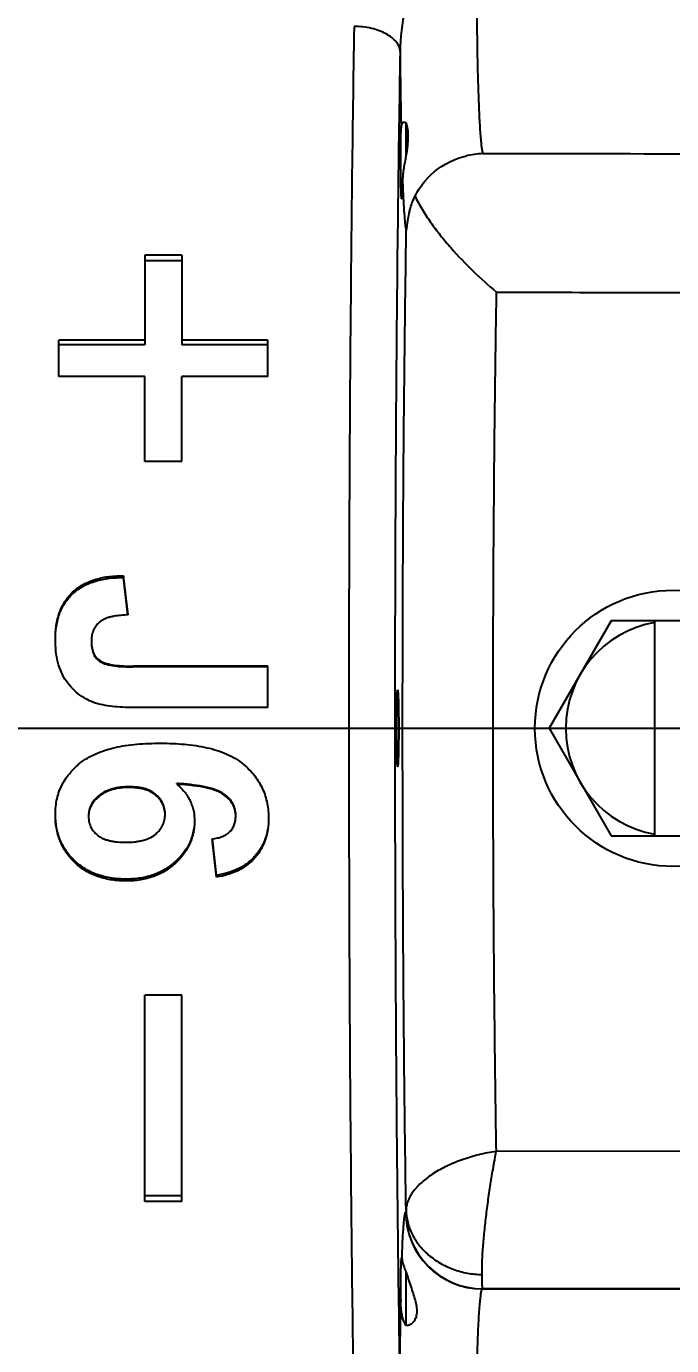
# Model space of a CAD drawing. Header units: millimetres. Extents: x 5828 to 6704, y 123 to 421.
# Drawn here: x 6584.778 to 6586.178, y 233.025 to 235.89 of the extents above; entities that cross this region are included whole.
import ezdxf

# ---------------------------------------------------------------- set-up
doc = ezdxf.new("R2010")
doc.units = ezdxf.units.MM
doc.linetypes.add('CENTER', pattern=[0.6, 0.375, -0.075, 0.075, -0.075])
for name, color, linetype in [('中心线', 7, 'Continuous'), ('外形图', 7, 'Continuous'), ('尺寸标注', 7, 'Continuous'), ('运动范围', 7, 'Continuous')]:
    doc.layers.add(name, color=color, linetype=linetype)
doc.styles.add('微软雅黑', font='msyh.ttc', dxfattribs={"height": 1.5})
doc.dimstyles.new('尺寸标注_1_15比例', dxfattribs={"dimtxt": 1.5, "dimasz": 1.25, "dimexe": 0.5, "dimexo": 0.4, "dimgap": 0.5, "dimtad": 1, "dimdec": 1, "dimlfac": 15, "dimdsep": 46, "dimtxsty": '微软雅黑', "dimcen": 0.09, "dimadec": 0, "dimazin": 0, "dimtp": 0.01, "dimtm": 0.01, "dimtfac": 1, "dimtdec": 1, "dimtofl": 0, "dimtmove": 0, "dimatfit": 3, "dimfxl": 1, "dimtolj": 1, "dimarcsym": 0})

# ---------------------------------------------------------------- blocks, each defined once
blk = doc.blocks.new('*D964')
at = {"layer": 'Defpoints', "color": 0}
for p in [(6599.8696, 245.0776), (6642.7754, 240.6831), (6560.7519, 234.3658), (6606.9481, 234.3718), (6651.9644, 234.3658)]:
    blk.add_point(p, dxfattribs=at)
at = {"layer": '尺寸标注', "color": 0, "lineweight": -2}
blk.add_arc((6606.914, 234.3658), 12.8206, 15.57922, 174.41148, dxfattribs=at)
at = {"layer": '尺寸标注', "color": 0}
for points in [[(6619.0604, 237.7629), (6619.4668, 237.8551), (6619.5402, 236.59)], [(6593.9463, 235.6245), (6594.3625, 235.6042), (6594.0935, 234.3658)]]:
    blk.add_solid(points, dxfattribs=at)
at = {"layer": '尺寸标注', "color": 0, "insert": (6607.3758, 248.4579), "char_height": 1.5, "attachment_point": 5, "rotation": 358.1233, "style": '微软雅黑'}
blk.add_mtext('\\A1;-\\A1;170%%d', dxfattribs=at)
blk = doc.blocks.new('*D965')
at = {"layer": 'Defpoints', "color": 0}
for p in [(6560.7519, 234.3658), (6606.9481, 234.3718), (6651.9644, 234.3658), (6642.7754, 228.0485), (6600.0932, 223.893)]:
    blk.add_point(p, dxfattribs=at)
at = {"layer": '尺寸标注', "color": 0, "lineweight": -2}
blk.add_arc((6606.9821, 234.3658), 12.5355, 185.71574, 344.27495, dxfattribs=at)
at = {"layer": '尺寸标注', "color": 0}
for points in [[(6594.717, 233.1277), (6594.3009, 233.107), (6594.4466, 234.3658)], [(6619.2515, 230.922), (6618.8453, 231.0148), (6619.3268, 232.187)]]:
    blk.add_solid(points, dxfattribs=at)
at = {"layer": '尺寸标注', "color": 0, "insert": (6606.0001, 223.1523), "char_height": 1.5, "attachment_point": 5, "rotation": 354.9953, "style": '微软雅黑'}
blk.add_mtext('\\A1;+\\A1;170%%d', dxfattribs=at)

msp = doc.modelspace()

# ---------------------------------------------------------------- linework, layer by layer
at = {"layer": '中心线', "linetype": 'CENTER', "ltscale": 5}
msp.add_line((6560.7519, 234.3658), (6651.9644, 234.3658), dxfattribs=at)
at = {"layer": '外形图'}
for p, q in [((6585.6014, 235.6809), (6585.6014, 235.6085)), ((6585.0348, 235.3934), (6585.0348, 235.1989)), ((6585.1148, 235.3934), (6585.0348, 235.3934)), ((6585.1148, 235.3812), (6585.0348, 235.3812)), ((6585.1148, 235.3934), (6585.1148, 235.1989)), ((6584.8481, 235.1299), (6584.8481, 235.209)), ((6585.0348, 235.209), (6584.8481, 235.209)), ((6585.3014, 235.209), (6585.1148, 235.209)), ((6585.3014, 235.1299), (6585.3014, 235.209)), ((6585.0348, 235.1989), (6584.8481, 235.1989)), ((6585.3014, 235.1989), (6585.1148, 235.1989)), ((6585.0348, 235.1299), (6584.8481, 235.1299)), ((6585.0348, 234.9455), (6585.0348, 235.1299)), ((6585.1148, 234.9455), (6585.1148, 235.1299)), ((6585.3014, 235.1299), (6585.1148, 235.1299)), ((6585.1148, 234.9455), (6585.0348, 234.9455)), ((6584.9882, 234.6973), (6584.9882, 234.6934)), ((6584.9981, 234.6121), (6584.9882, 234.6973)), ((6584.9977, 234.612), (6584.9882, 234.6934)), ((6584.8778, 234.6613), (6584.8778, 234.6578)), ((6586.0467, 234.5991), (6585.912, 234.3658)), ((6586.3162, 234.5991), (6586.0467, 234.5991)), ((6586.1414, 234.1325), (6586.1414, 234.5991)), ((6584.936, 234.5135), (6584.936, 234.5117)), ((6585.0086, 234.5009), (6585.0086, 234.4992)), ((6585.3014, 234.5009), (6585.0086, 234.5009)), ((6585.3014, 234.4992), (6585.0086, 234.4992)), ((6585.3014, 234.4107), (6585.3014, 234.5009)), ((6585.3014, 234.4107), (6585.0145, 234.4107)), ((6585.912, 234.3658), (6586.0467, 234.1325)), ((6585.0009, 234.2372), (6585.0009, 234.2387)), ((6585.1041, 234.2445), (6585.1041, 234.2459)), ((6584.9353, 234.2179), (6584.9353, 234.2197)), ((6585.0588, 234.2201), (6585.0588, 234.2219)), ((6585.2071, 234.2209), (6585.2071, 234.2226)), ((6585.1904, 234.0425), (6585.1811, 234.1256)), ((6585.1904, 234.0464), (6585.1815, 234.1257)), ((6586.0467, 234.1325), (6586.3162, 234.1325)), ((6585.2742, 234.0853), (6585.2742, 234.0886)), ((6584.8824, 234.0745), (6584.8824, 234.078)), ((6585.101, 234.0729), (6585.101, 234.0763)), ((6584.9941, 234.0343), (6584.9941, 234.0382)), ((6585.1904, 234.0425), (6585.1904, 234.0464)), ((6585.0348, 233.3382), (6585.0348, 233.7861)), ((6585.1148, 233.7861), (6585.0348, 233.7861)), ((6585.1148, 233.3382), (6585.1148, 233.7861)), ((6586.3791, 233.4475), (6585.7977, 233.4468)), ((6585.1148, 233.3504), (6585.0348, 233.3504)), ((6585.1148, 233.3382), (6585.0348, 233.3382)), ((6585.6009, 233.3147), (6585.6012, 233.3149)), ((6585.6014, 233.1853), (6585.6014, 233.0688)), ((6585.7675, 233.1481), (6585.7678, 233.1483)), ((6585.7675, 233.1481), (6586.3258, 233.1481)), ((6586.3011, 233.1484), (6585.7678, 233.1483))]:
    msp.add_line(p, q, dxfattribs=at)
msp.add_lwpolyline([(6585.6093, 235.4901), (6585.6096, 235.4911), (6585.6103, 235.4936), (6585.6111, 235.4964), (6585.612, 235.4995), (6585.6131, 235.5029), (6585.6145, 235.5067), (6585.6162, 235.5109), (6585.6182, 235.5156), (6585.6206, 235.5207), (6585.6233, 235.5261), (6585.6265, 235.5317), (6585.6302, 235.5376), (6585.6342, 235.5436), (6585.6388, 235.5497), (6585.6439, 235.5559), (6585.6495, 235.562), (6585.6556, 235.5681), (6585.6624, 235.5742), (6585.67, 235.5801), (6585.6782, 235.5859), (6585.687, 235.5913), (6585.6964, 235.5963), (6585.7063, 235.6007), (6585.7166, 235.6046), (6585.7272, 235.6077), (6585.7314, 235.6088)], dxfattribs=at)
msp.add_circle((6586.1814, 234.3658), 0.3, dxfattribs=at)
for centre, radius, start, end in [((6601.1069, 235.9668), 15.5188, 180.48269, 181.09547), ((6585.784, 235.3843), 0.2305, 93.8893, 103.1841), ((6586.1814, 234.3658), 0.2333, 99.8709, 260.1291), ((6585.7676, 233.3148), 0.1667, 180.017, 269.9672), ((6585.7679, 233.315), 0.1667, 180.0169, 269.9672), ((6598.4614, 232.834), 12.8746, 178.70664, 179.38091)]:
    msp.add_arc(centre, radius, start, end, dxfattribs=at)
msp.add_ellipse((6585.5835, 234.3658), major_axis=(0, 0.0833), ratio=0.026186, dxfattribs=at)
for points, knots in [([(6585.6216, 236.0132), (6585.6171, 235.9989), (6585.6086, 235.9701), (6585.5947, 235.9115), (6585.589, 235.8662), (6585.5887, 235.836)], [0, 0, 0, 0, 0.248736, 0.498679, 1, 1, 1, 1]), ([(6585.7546, 236.0132), (6585.7546, 235.9884), (6585.7548, 235.9397), (6585.7555, 235.8687), (6585.7565, 235.8123), (6585.7576, 235.7703), (6585.7585, 235.7419), (6585.7595, 235.7158), (6585.7605, 235.6922), (6585.7617, 235.6715), (6585.7629, 235.6538), (6585.764, 235.641), (6585.7649, 235.6323), (6585.7655, 235.6271), (6585.7662, 235.6227), (6585.7669, 235.6191), (6585.7675, 235.6164), (6585.768, 235.6149), (6585.7683, 235.6143)], [0, 0, 0, 0, 0.1862, 0.365905, 0.532851, 0.609701, 0.68123, 0.746816, 0.805891, 0.857945, 0.902532, 0.939274, 0.954607, 0.967873, 0.97905, 0.988125, 0.995097, 1, 1, 1, 1]), ([(6585.4888, 235.8905), (6585.4869, 235.7765), (6585.4836, 235.5409), (6585.4802, 235.1783), (6585.478, 234.7998), (6585.4772, 234.4129), (6585.4777, 234.0251), (6585.4795, 233.6439), (6585.4827, 233.2768), (6585.4857, 233.0376), (6585.4875, 232.9215)], [0, 0, 0, 0, 0.11517, 0.238102, 0.366402, 0.49757, 0.629049, 0.758277, 0.882736, 1, 1, 1, 1]), ([(6585.5887, 235.836), (6585.5887, 235.8378), (6585.5882, 235.8414), (6585.586, 235.8485), (6585.5806, 235.8573), (6585.571, 235.8666), (6585.5584, 235.8747), (6585.5433, 235.8814), (6585.5263, 235.8864), (6585.5079, 235.8896), (6585.4952, 235.8904), (6585.4888, 235.8905)], [0, 0, 0, 0, 0.043146, 0.087503, 0.182647, 0.290043, 0.411189, 0.545409, 0.690513, 0.843311, 1, 1, 1, 1]), ([(6585.5887, 235.836), (6585.5869, 235.7261), (6585.5836, 235.4989), (6585.5801, 235.1493), (6585.578, 234.7843), (6585.5771, 234.4112), (6585.5776, 234.0373), (6585.5795, 233.6697), (6585.5827, 233.3157), (6585.5857, 233.085), (6585.5875, 232.9731)], [0, 0, 0, 0, 0.115173, 0.238103, 0.366403, 0.497571, 0.62905, 0.758277, 0.882735, 1, 1, 1, 1]), ([(6585.5903, 235.6408), (6585.5904, 235.6463), (6585.5905, 235.656), (6585.5908, 235.6658), (6585.591, 235.6701)], [0, 0, 0, 0, 0.560295, 1, 1, 1, 1]), ([(6585.591, 235.67), (6585.5911, 235.6719), (6585.5914, 235.675), (6585.5926, 235.6787), (6585.594, 235.6807), (6585.5951, 235.6817), (6585.5963, 235.6823), (6585.5972, 235.6825), (6585.5976, 235.6825)], [0, 0, 0, 0, 0.355185, 0.625748, 0.734278, 0.829285, 0.915832, 1, 1, 1, 1]), ([(6585.5976, 235.6825), (6585.5982, 235.6825), (6585.5997, 235.6821), (6585.6009, 235.6814), (6585.6014, 235.6809)], [0, 0, 0, 0, 0.462434, 1, 1, 1, 1]), ([(6585.6014, 235.6809), (6585.6022, 235.6789), (6585.6034, 235.6746), (6585.6053, 235.6645), (6585.6061, 235.6498), (6585.6047, 235.63), (6585.6026, 235.6159), (6585.6014, 235.6085)], [0, 0, 0, 0, 0.087009, 0.186147, 0.417852, 0.690929, 1, 1, 1, 1]), ([(6585.5922, 235.5158), (6585.5921, 235.5158), (6585.5921, 235.5159), (6585.592, 235.5161), (6585.5918, 235.5166), (6585.5917, 235.5175), (6585.5916, 235.5188), (6585.5915, 235.5203), (6585.5913, 235.5223), (6585.5912, 235.5245), (6585.591, 235.5281), (6585.5908, 235.5334), (6585.5906, 235.5405), (6585.5904, 235.5487), (6585.5903, 235.5577), (6585.5901, 235.5674), (6585.5901, 235.5777), (6585.59, 235.5883), (6585.59, 235.6027), (6585.59, 235.6202), (6585.5902, 235.6341), (6585.5903, 235.6408)], [0, 0, 0, 0, 0.000673, 0.001884, 0.006302, 0.013488, 0.023442, 0.036136, 0.051519, 0.06953, 0.090092, 0.138516, 0.195971, 0.261478, 0.333921, 0.41206, 0.494562, 0.580015, 0.666956, 0.839351, 1, 1, 1, 1]), ([(6585.6014, 235.6085), (6585.6005, 235.6041), (6585.5987, 235.5954), (6585.5964, 235.5825), (6585.595, 235.5718), (6585.5943, 235.5635), (6585.5941, 235.5594), (6585.5941, 235.5575)], [0, 0, 0, 0, 0.259184, 0.516558, 0.765674, 0.885088, 1, 1, 1, 1]), ([(6585.594, 235.5566), (6585.594, 235.5536), (6585.5939, 235.548), (6585.5937, 235.54), (6585.5935, 235.533), (6585.5933, 235.5278), (6585.5931, 235.5243), (6585.593, 235.5221), (6585.5929, 235.5202), (6585.5927, 235.5187), (6585.5926, 235.5175), (6585.5925, 235.5166), (6585.5924, 235.5161), (6585.5923, 235.5159), (6585.5922, 235.5158), (6585.5922, 235.5158)], [0, 0, 0, 0, 0.217303, 0.413649, 0.585696, 0.730596, 0.7921, 0.845957, 0.89195, 0.929896, 0.959652, 0.98113, 0.994344, 0.997973, 1, 1, 1, 1]), ([(6585.594, 235.5566), (6585.5943, 235.5487), (6585.5949, 235.5339), (6585.5958, 235.513), (6585.5968, 235.4949), (6585.5978, 235.4795), (6585.5987, 235.4686), (6585.5994, 235.4613), (6585.6, 235.457), (6585.6005, 235.4534), (6585.601, 235.4506), (6585.6016, 235.4485), (6585.602, 235.4474), (6585.6022, 235.447)], [0, 0, 0, 0, 0.214188, 0.404556, 0.570043, 0.70982, 0.823107, 0.869597, 0.909255, 0.942089, 0.968113, 0.987364, 1, 1, 1, 1]), ([(6585.6211, 235.5218), (6585.6257, 235.5122), (6585.6363, 235.4928), (6585.6548, 235.4646), (6585.6757, 235.4368), (6585.7059, 235.4007), (6585.7461, 235.3587), (6585.7806, 235.3278), (6585.7981, 235.3132)], [0, 0, 0, 0, 0.116438, 0.239886, 0.367064, 0.495726, 0.751773, 1, 1, 1, 1]), ([(6585.6093, 235.4901), (6585.6075, 235.4828), (6585.6044, 235.4685), (6585.6026, 235.454), (6585.6022, 235.447)], [0, 0, 0, 0, 0.517228, 1, 1, 1, 1]), ([(6585.6016, 233.3201), (6585.6004, 233.4033), (6585.5981, 233.5745), (6585.595, 233.93), (6585.5936, 234.386), (6585.5952, 234.8414), (6585.5986, 235.1949), (6585.6009, 235.3647), (6585.6022, 235.447)], [0, 0, 0, 0, 0.117359, 0.241576, 0.501385, 0.760485, 0.883827, 1, 1, 1, 1]), ([(6585.7977, 233.4468), (6585.7965, 233.5201), (6585.7944, 233.6707), (6585.7914, 233.9825), (6585.79, 234.3818), (6585.7916, 234.7808), (6585.7947, 235.0911), (6585.7969, 235.2405), (6585.7981, 235.3132)], [0, 0, 0, 0, 0.117799, 0.24203, 0.501182, 0.759733, 0.883222, 1, 1, 1, 1]), ([(6584.8778, 234.6613), (6584.8848, 234.668), (6584.8969, 234.6766), (6584.9146, 234.685), (6584.9285, 234.6898), (6584.943, 234.6934), (6584.9629, 234.6965), (6584.9781, 234.6973), (6584.9882, 234.6973)], [0, 0, 0, 0, 0.245661, 0.368809, 0.492728, 0.617971, 0.744309, 1, 1, 1, 1]), ([(6584.8778, 234.6578), (6584.8849, 234.6644), (6584.8969, 234.6729), (6584.9146, 234.6812), (6584.9285, 234.686), (6584.943, 234.6895), (6584.9629, 234.6926), (6584.9781, 234.6934), (6584.9882, 234.6934)], [0, 0, 0, 0, 0.245039, 0.36811, 0.492064, 0.617419, 0.743918, 1, 1, 1, 1]), ([(6584.8404, 234.5592), (6584.8404, 234.5693), (6584.8413, 234.5843), (6584.8451, 234.6036), (6584.8491, 234.6171), (6584.8544, 234.6298), (6584.8631, 234.6451), (6584.8716, 234.6553), (6584.8778, 234.6613)], [0, 0, 0, 0, 0.270957, 0.400546, 0.526783, 0.649486, 0.768917, 1, 1, 1, 1]), ([(6584.8404, 234.5592), (6584.8405, 234.569), (6584.8415, 234.5834), (6584.8454, 234.602), (6584.8495, 234.6151), (6584.8548, 234.6273), (6584.8634, 234.6422), (6584.8717, 234.652), (6584.8778, 234.6578)], [0, 0, 0, 0, 0.269763, 0.399138, 0.525272, 0.648038, 0.767736, 1, 1, 1, 1]), ([(6584.9981, 234.6121), (6584.993, 234.6119), (6584.983, 234.6113), (6584.9707, 234.6098), (6584.9614, 234.608), (6584.9528, 234.6057), (6584.9466, 234.6032), (6584.9429, 234.601)], [0, 0, 0, 0, 0.271059, 0.528778, 0.652467, 0.77219, 1, 1, 1, 1]), ([(6584.9429, 234.601), (6584.9389, 234.5985), (6584.9334, 234.5942), (6584.9275, 234.5872), (6584.9241, 234.5815), (6584.9215, 234.5755), (6584.9192, 234.5671), (6584.9186, 234.5605), (6584.9186, 234.5562)], [0, 0, 0, 0, 0.262899, 0.388758, 0.511905, 0.633412, 0.754446, 1, 1, 1, 1]), ([(6584.8643, 234.4682), (6584.86, 234.4743), (6584.8527, 234.4875), (6584.8453, 234.5095), (6584.8411, 234.5337), (6584.8404, 234.5505), (6584.8404, 234.5592)], [0, 0, 0, 0, 0.23156, 0.471797, 0.726442, 1, 1, 1, 1]), ([(6584.9186, 234.5562), (6584.9186, 234.5518), (6584.919, 234.5454), (6584.9206, 234.5372), (6584.9224, 234.5314), (6584.9248, 234.526), (6584.9289, 234.5196), (6584.933, 234.5156), (6584.936, 234.5135)], [0, 0, 0, 0, 0.270552, 0.400157, 0.526728, 0.649476, 0.768736, 1, 1, 1, 1]), ([(6584.9186, 234.5539), (6584.9186, 234.5496), (6584.919, 234.5433), (6584.9206, 234.5351), (6584.9224, 234.5294), (6584.9248, 234.5241), (6584.9289, 234.5178), (6584.933, 234.5138), (6584.936, 234.5117)], [0, 0, 0, 0, 0.269938, 0.399302, 0.525713, 0.648433, 0.767842, 1, 1, 1, 1]), ([(6584.936, 234.5135), (6584.9406, 234.5102), (6584.9517, 234.506), (6584.9694, 234.5027), (6584.9886, 234.5011), (6585.0018, 234.5009), (6585.0086, 234.5009)], [0, 0, 0, 0, 0.225973, 0.468274, 0.727149, 1, 1, 1, 1]), ([(6584.936, 234.5117), (6584.9406, 234.5085), (6584.9517, 234.5043), (6584.9694, 234.5011), (6584.9886, 234.4995), (6585.0018, 234.4992), (6585.0086, 234.4992)], [0, 0, 0, 0, 0.225661, 0.467992, 0.726993, 1, 1, 1, 1]), ([(6584.9279, 234.4206), (6584.922, 234.4226), (6584.9101, 234.4274), (6584.8932, 234.4376), (6584.8774, 234.4512), (6584.8684, 234.4623), (6584.8643, 234.4682)], [0, 0, 0, 0, 0.23077, 0.47455, 0.730713, 1, 1, 1, 1]), ([(6585.0145, 234.4107), (6585.0069, 234.4107), (6584.992, 234.411), (6584.97, 234.4124), (6584.9486, 234.4152), (6584.9346, 234.4184), (6584.9279, 234.4206)], [0, 0, 0, 0, 0.258744, 0.511153, 0.758098, 1, 1, 1, 1]), ([(6584.8935, 234.2898), (6584.8987, 234.2941), (6584.9099, 234.3018), (6584.9284, 234.3111), (6584.9486, 234.3186), (6584.9702, 234.3244), (6584.9933, 234.3286), (6585.0262, 234.3325), (6585.0517, 234.3334), (6585.0689, 234.3334)], [0, 0, 0, 0, 0.108999, 0.221022, 0.337465, 0.459129, 0.586384, 0.719026, 1, 1, 1, 1]), ([(6585.0689, 234.3334), (6585.0777, 234.3334), (6585.0949, 234.3331), (6585.1204, 234.3314), (6585.1451, 234.3285), (6585.1689, 234.3241), (6585.1914, 234.318), (6585.2123, 234.3102), (6585.2314, 234.3004), (6585.243, 234.2923), (6585.2483, 234.2879)], [0, 0, 0, 0, 0.139729, 0.274861, 0.406569, 0.534915, 0.658631, 0.777143, 0.890317, 1, 1, 1, 1]), ([(6584.8404, 234.1782), (6584.8404, 234.1898), (6584.8421, 234.2072), (6584.8486, 234.2291), (6584.8553, 234.2442), (6584.8636, 234.2579), (6584.8728, 234.27), (6584.8828, 234.2806), (6584.8899, 234.2869), (6584.8935, 234.2898)], [0, 0, 0, 0, 0.273051, 0.404649, 0.534239, 0.659789, 0.778678, 0.891031, 1, 1, 1, 1]), ([(6585.2483, 234.2879), (6585.2574, 234.2804), (6585.2737, 234.2639), (6585.2913, 234.2346), (6585.3014, 234.2028), (6585.3033, 234.1807), (6585.3033, 234.1696)], [0, 0, 0, 0, 0.263062, 0.510789, 0.753321, 1, 1, 1, 1]), ([(6585.0009, 234.2387), (6584.9945, 234.2387), (6584.9822, 234.2381), (6584.9646, 234.2348), (6584.9487, 234.2289), (6584.9394, 234.2231), (6584.9353, 234.2197)], [0, 0, 0, 0, 0.274657, 0.530041, 0.770357, 1, 1, 1, 1]), ([(6585.0009, 234.2372), (6584.9945, 234.2372), (6584.9822, 234.2366), (6584.9646, 234.2333), (6584.9487, 234.2273), (6584.9394, 234.2213), (6584.9353, 234.2179)], [0, 0, 0, 0, 0.27431, 0.529472, 0.769844, 1, 1, 1, 1]), ([(6585.0588, 234.2219), (6585.0551, 234.2251), (6585.0487, 234.2291), (6585.0396, 234.233), (6585.0323, 234.2353), (6585.0248, 234.2369), (6585.0143, 234.2383), (6585.0063, 234.2387), (6585.0009, 234.2387)], [0, 0, 0, 0, 0.239217, 0.360742, 0.483833, 0.609268, 0.736754, 1, 1, 1, 1]), ([(6585.0588, 234.2201), (6585.0551, 234.2234), (6585.0488, 234.2275), (6585.0396, 234.2314), (6585.0323, 234.2337), (6585.0248, 234.2353), (6585.0143, 234.2368), (6585.0063, 234.2372), (6585.0009, 234.2372)], [0, 0, 0, 0, 0.23977, 0.361358, 0.484416, 0.60975, 0.737097, 1, 1, 1, 1]), ([(6585.2071, 234.2226), (6585.2008, 234.2273), (6585.1856, 234.2339), (6585.1608, 234.2399), (6585.1333, 234.2438), (6585.1141, 234.2454), (6585.1041, 234.2459)], [0, 0, 0, 0, 0.219855, 0.458516, 0.718484, 1, 1, 1, 1]), ([(6585.1041, 234.2445), (6585.1107, 234.239), (6585.1196, 234.23), (6585.1289, 234.2164), (6585.1342, 234.206), (6585.1382, 234.1955), (6585.1416, 234.1819), (6585.1425, 234.1715), (6585.1425, 234.1647)], [0, 0, 0, 0, 0.279895, 0.41164, 0.538786, 0.661252, 0.778549, 1, 1, 1, 1]), ([(6585.2071, 234.2209), (6585.2008, 234.2256), (6585.1856, 234.2323), (6585.1608, 234.2384), (6585.1333, 234.2424), (6585.1141, 234.2439), (6585.1041, 234.2445)], [0, 0, 0, 0, 0.220203, 0.458855, 0.718685, 1, 1, 1, 1]), ([(6584.9353, 234.2197), (6584.9318, 234.2168), (6584.9253, 234.2107), (6584.9189, 234.2015), (6584.9154, 234.1937), (6584.9131, 234.186), (6584.9124, 234.1801), (6584.9124, 234.1762)], [0, 0, 0, 0, 0.267162, 0.525469, 0.650804, 0.771066, 1, 1, 1, 1]), ([(6584.9353, 234.2179), (6584.9318, 234.215), (6584.9253, 234.2088), (6584.9189, 234.1995), (6584.9154, 234.1917), (6584.9131, 234.1839), (6584.9124, 234.1778), (6584.9124, 234.1739)], [0, 0, 0, 0, 0.266329, 0.524437, 0.649901, 0.770407, 1, 1, 1, 1]), ([(6585.0785, 234.1804), (6585.0785, 234.1848), (6585.0775, 234.1934), (6585.073, 234.205), (6585.0665, 234.2144), (6585.0614, 234.2196), (6585.0588, 234.2219)], [0, 0, 0, 0, 0.278604, 0.540673, 0.780693, 1, 1, 1, 1]), ([(6585.0785, 234.1782), (6585.0785, 234.1826), (6585.0775, 234.1913), (6585.073, 234.203), (6585.0665, 234.2126), (6585.0614, 234.2178), (6585.0588, 234.2201)], [0, 0, 0, 0, 0.279292, 0.541647, 0.7814, 1, 1, 1, 1]), ([(6585.2319, 234.1771), (6585.2319, 234.1814), (6585.2311, 234.188), (6585.2285, 234.1964), (6585.2246, 234.2045), (6585.2177, 234.2138), (6585.2108, 234.2199), (6585.2071, 234.2226)], [0, 0, 0, 0, 0.240841, 0.363413, 0.488677, 0.742209, 1, 1, 1, 1]), ([(6585.2319, 234.1748), (6585.2319, 234.1792), (6585.2311, 234.1858), (6585.2285, 234.1943), (6585.2246, 234.2026), (6585.2177, 234.2119), (6585.2108, 234.2181), (6585.2071, 234.2209)], [0, 0, 0, 0, 0.241572, 0.364403, 0.489794, 0.743092, 1, 1, 1, 1]), ([(6584.8824, 234.0745), (6584.8756, 234.0811), (6584.8663, 234.0919), (6584.8564, 234.1082), (6584.8503, 234.1213), (6584.8457, 234.1351), (6584.8415, 234.154), (6584.8404, 234.1685), (6584.8404, 234.1782)], [0, 0, 0, 0, 0.245635, 0.369687, 0.495429, 0.621821, 0.747634, 1, 1, 1, 1]), ([(6584.8824, 234.078), (6584.8757, 234.0843), (6584.8666, 234.0948), (6584.8568, 234.1105), (6584.8507, 234.1232), (6584.8461, 234.1365), (6584.8417, 234.1548), (6584.8405, 234.1688), (6584.8404, 234.1782)], [0, 0, 0, 0, 0.246492, 0.370664, 0.496395, 0.622742, 0.748519, 1, 1, 1, 1]), ([(6584.9124, 234.1739), (6584.9124, 234.1696), (6584.9133, 234.1612), (6584.9177, 234.1499), (6584.9239, 234.141), (6584.9288, 234.1363), (6584.9313, 234.1342)], [0, 0, 0, 0, 0.287989, 0.551278, 0.786153, 1, 1, 1, 1]), ([(6585.0577, 234.1355), (6585.0612, 234.1384), (6585.0659, 234.1432), (6585.071, 234.1504), (6585.0739, 234.156), (6585.0761, 234.1616), (6585.078, 234.1689), (6585.0785, 234.1745), (6585.0785, 234.1782)], [0, 0, 0, 0, 0.277919, 0.409315, 0.536576, 0.659384, 0.777129, 1, 1, 1, 1]), ([(6585.2194, 234.1416), (6585.2217, 234.144), (6585.2256, 234.1492), (6585.2295, 234.1578), (6585.2315, 234.1664), (6585.2319, 234.1721), (6585.2319, 234.1748)], [0, 0, 0, 0, 0.274246, 0.5314, 0.773392, 1, 1, 1, 1]), ([(6585.1425, 234.1647), (6585.1425, 234.1554), (6585.141, 234.1414), (6585.1359, 234.1237), (6585.129, 234.1075), (6585.1178, 234.09), (6585.1066, 234.0781), (6585.101, 234.0729)], [0, 0, 0, 0, 0.271327, 0.402501, 0.531841, 0.776674, 1, 1, 1, 1]), ([(6585.1425, 234.1647), (6585.1423, 234.1557), (6585.1407, 234.1422), (6585.1354, 234.1252), (6585.1285, 234.1097), (6585.1174, 234.0929), (6585.1065, 234.0814), (6585.101, 234.0763)], [0, 0, 0, 0, 0.269982, 0.401142, 0.530513, 0.77556, 1, 1, 1, 1]), ([(6585.3033, 234.1696), (6585.3033, 234.1619), (6585.3023, 234.1466), (6585.2979, 234.1278), (6585.2924, 234.1137), (6585.2856, 234.1002), (6585.2791, 234.091), (6585.2742, 234.0853)], [0, 0, 0, 0, 0.254034, 0.505178, 0.629982, 0.753774, 1, 1, 1, 1]), ([(6585.3033, 234.1696), (6585.3032, 234.1622), (6585.302, 234.1475), (6585.2975, 234.1295), (6585.2921, 234.1159), (6585.2854, 234.103), (6585.279, 234.0941), (6585.2742, 234.0886)], [0, 0, 0, 0, 0.253188, 0.504221, 0.629042, 0.752978, 1, 1, 1, 1]), ([(6584.9313, 234.1342), (6584.9331, 234.1327), (6584.9372, 234.1298), (6584.9438, 234.1264), (6584.9511, 234.1237), (6584.9589, 234.1215), (6584.967, 234.12), (6584.9786, 234.1186), (6584.9874, 234.1183), (6584.9934, 234.1183)], [0, 0, 0, 0, 0.110915, 0.224878, 0.343524, 0.466665, 0.594225, 0.725456, 1, 1, 1, 1]), ([(6584.9934, 234.1183), (6584.9996, 234.1183), (6585.0086, 234.1187), (6585.0204, 234.1202), (6585.0364, 234.1233), (6585.0495, 234.1286), (6585.0577, 234.1355)], [0, 0, 0, 0, 0.273769, 0.401891, 0.524902, 1, 1, 1, 1]), ([(6585.1811, 234.1256), (6585.1849, 234.1261), (6585.1922, 234.1273), (6585.2026, 234.1304), (6585.2119, 234.135), (6585.2171, 234.1392), (6585.2194, 234.1416)], [0, 0, 0, 0, 0.270504, 0.524973, 0.767018, 1, 1, 1, 1]), ([(6585.2742, 234.0886), (6585.269, 234.0826), (6585.2572, 234.0718), (6585.2364, 234.0596), (6585.2139, 234.0511), (6585.1983, 234.0477), (6585.1904, 234.0464)], [0, 0, 0, 0, 0.249545, 0.499421, 0.749603, 1, 1, 1, 1]), ([(6584.9941, 234.0382), (6584.9838, 234.0382), (6584.9635, 234.0395), (6584.9386, 234.0452), (6584.9197, 234.0525), (6584.9018, 234.0619), (6584.8897, 234.0711), (6584.8824, 234.078)], [0, 0, 0, 0, 0.252249, 0.502467, 0.627135, 0.751309, 1, 1, 1, 1]), ([(6584.9941, 234.0343), (6584.9838, 234.0343), (6584.9635, 234.0356), (6584.9386, 234.0413), (6584.9197, 234.0488), (6584.9018, 234.0582), (6584.8896, 234.0675), (6584.8824, 234.0745)], [0, 0, 0, 0, 0.251812, 0.501742, 0.626388, 0.750662, 1, 1, 1, 1]), ([(6585.101, 234.0763), (6585.0943, 234.0702), (6585.0833, 234.0619), (6585.067, 234.0531), (6585.0538, 234.0476), (6585.0398, 234.0433), (6585.0199, 234.0393), (6585.0045, 234.0382), (6584.9941, 234.0382)], [0, 0, 0, 0, 0.233614, 0.353799, 0.476751, 0.602645, 0.731579, 1, 1, 1, 1]), ([(6585.101, 234.0729), (6585.0943, 234.0667), (6585.0833, 234.0583), (6585.067, 234.0494), (6585.0538, 234.0438), (6585.0398, 234.0395), (6585.0199, 234.0353), (6585.0045, 234.0343), (6584.9941, 234.0343)], [0, 0, 0, 0, 0.234216, 0.354517, 0.47747, 0.603271, 0.732038, 1, 1, 1, 1]), ([(6585.2742, 234.0853), (6585.269, 234.0793), (6585.2572, 234.0683), (6585.2365, 234.0559), (6585.214, 234.0474), (6585.1983, 234.0439), (6585.1904, 234.0425)], [0, 0, 0, 0, 0.249548, 0.49942, 0.749601, 1, 1, 1, 1]), ([(6585.7975, 233.4467), (6585.7911, 233.4459), (6585.7785, 233.4437), (6585.7598, 233.4396), (6585.7415, 233.4346), (6585.718, 233.427), (6585.6906, 233.4158), (6585.6612, 233.3996), (6585.6401, 233.3841), (6585.6263, 233.3707), (6585.6179, 233.3608), (6585.6111, 233.3506), (6585.606, 233.3404), (6585.6028, 233.3303), (6585.6018, 233.3234), (6585.6016, 233.3201)], [0, 0, 0, 0, 0.077593, 0.155067, 0.231912, 0.30762, 0.45367, 0.589741, 0.713029, 0.769354, 0.821986, 0.871029, 0.916709, 0.959453, 1, 1, 1, 1]), ([(6585.7665, 233.1792), (6585.7664, 233.187), (6585.7667, 233.2044), (6585.7682, 233.2327), (6585.7709, 233.2652), (6585.7747, 233.3007), (6585.7786, 233.3315), (6585.7822, 233.3566), (6585.785, 233.3754), (6585.788, 233.3939), (6585.7906, 233.4091), (6585.7927, 233.4211), (6585.7949, 233.4325), (6585.7965, 233.4411), (6585.7975, 233.4467)], [0, 0, 0, 0, 0.086866, 0.193484, 0.315938, 0.44972, 0.589974, 0.660968, 0.731708, 0.801578, 0.869975, 0.903437, 0.936316, 1, 1, 1, 1]), ([(6585.5926, 233.2139), (6585.5929, 233.2214), (6585.5935, 233.2356), (6585.5944, 233.2555), (6585.5954, 233.2726), (6585.5963, 233.2851), (6585.597, 233.2936), (6585.5976, 233.2988), (6585.5981, 233.3034), (6585.5986, 233.3071), (6585.5992, 233.3101), (6585.5997, 233.3124), (6585.6001, 233.3138), (6585.6006, 233.3145), (6585.6008, 233.3147), (6585.6009, 233.3147)], [0, 0, 0, 0, 0.22284, 0.419309, 0.588442, 0.729312, 0.788866, 0.841061, 0.88587, 0.923282, 0.953291, 0.97592, 0.991282, 0.996382, 1, 1, 1, 1]), ([(6585.6016, 233.3201), (6585.6016, 233.3194), (6585.6016, 233.3183), (6585.6015, 233.3171), (6585.6014, 233.3163), (6585.6014, 233.3158), (6585.6013, 233.3153), (6585.6013, 233.3151), (6585.6012, 233.3149), (6585.6012, 233.3149)], [0, 0, 0, 0, 0.418522, 0.587446, 0.72809, 0.839854, 0.922303, 0.975479, 1, 1, 1, 1]), ([(6585.6016, 233.3201), (6585.6018, 233.311), (6585.6042, 233.2926), (6585.614, 233.2663), (6585.6296, 233.242), (6585.6503, 233.2207), (6585.6753, 233.2032), (6585.7037, 233.19), (6585.7345, 233.1816), (6585.7558, 233.1794), (6585.7665, 233.1792)], [0, 0, 0, 0, 0.114329, 0.230664, 0.350233, 0.4737, 0.601125, 0.732008, 0.865392, 1, 1, 1, 1]), ([(6585.59, 233.1246), (6585.59, 233.1304), (6585.59, 233.1418), (6585.5901, 233.1585), (6585.5902, 233.1718), (6585.5904, 233.1817), (6585.5905, 233.1884), (6585.5907, 233.1944), (6585.5909, 233.1998), (6585.5911, 233.2045), (6585.5913, 233.2084), (6585.5914, 233.2112), (6585.5916, 233.2129), (6585.5917, 233.2139), (6585.5918, 233.2147), (6585.5919, 233.2153), (6585.592, 233.2156), (6585.5921, 233.2158), (6585.5922, 233.2158)], [0, 0, 0, 0, 0.189647, 0.374819, 0.547522, 0.62684, 0.700307, 0.767131, 0.826591, 0.878048, 0.920951, 0.954844, 0.968299, 0.97938, 0.988064, 0.994344, 0.998248, 1, 1, 1, 1]), ([(6585.5922, 233.2158), (6585.5922, 233.2158), (6585.5923, 233.2156), (6585.5924, 233.2153), (6585.5925, 233.2146), (6585.5926, 233.2142), (6585.5926, 233.2139)], [0, 0, 0, 0, 0.083829, 0.273047, 0.578084, 1, 1, 1, 1]), ([(6585.5926, 233.2139), (6585.5928, 233.2125), (6585.5935, 233.2089), (6585.5951, 233.2027), (6585.5977, 233.1945), (6585.6001, 233.1885), (6585.6014, 233.1853)], [0, 0, 0, 0, 0.141284, 0.359831, 0.649393, 1, 1, 1, 1]), ([(6585.6014, 233.1853), (6585.6047, 233.1746), (6585.61, 233.1589), (6585.617, 233.1384), (6585.6213, 233.124), (6585.6243, 233.1106), (6585.6253, 233.0985), (6585.6238, 233.0881), (6585.6213, 233.0822), (6585.6198, 233.0797)], [0, 0, 0, 0, 0.306159, 0.452567, 0.590297, 0.716057, 0.826305, 0.920019, 1, 1, 1, 1]), ([(6585.7678, 233.1483), (6585.7677, 233.1483), (6585.7677, 233.1485), (6585.7676, 233.149), (6585.7675, 233.1497), (6585.7675, 233.1506), (6585.7674, 233.1518), (6585.7673, 233.1538), (6585.7671, 233.1568), (6585.767, 233.1612), (6585.7668, 233.1664), (6585.7667, 233.1725), (6585.7666, 233.1769), (6585.7665, 233.1792)], [0, 0, 0, 0, 0.007361, 0.022071, 0.044313, 0.074102, 0.111413, 0.156199, 0.267987, 0.40903, 0.578644, 0.775914, 1, 1, 1, 1]), ([(6585.7529, 232.7481), (6585.7529, 232.7739), (6585.753, 232.8245), (6585.7537, 232.8869), (6585.7545, 232.9346), (6585.7553, 232.968), (6585.7561, 232.9993), (6585.7571, 233.0282), (6585.7581, 233.0544), (6585.7592, 233.0778), (6585.7605, 233.098), (6585.7616, 233.1128), (6585.7625, 233.123), (6585.7632, 233.1293), (6585.7639, 233.1347), (6585.7645, 233.1392), (6585.7652, 233.1428), (6585.7659, 233.1454), (6585.7665, 233.147), (6585.7671, 233.1478), (6585.7674, 233.148), (6585.7675, 233.1481)], [0, 0, 0, 0, 0.193013, 0.378734, 0.466651, 0.550154, 0.628454, 0.700813, 0.766551, 0.825052, 0.87577, 0.918235, 0.936249, 0.952064, 0.965647, 0.976972, 0.986027, 0.992816, 0.997388, 0.998902, 1, 1, 1, 1]), ([(6585.5931, 233.0908), (6585.5919, 233.0962), (6585.5904, 233.1074), (6585.59, 233.1188), (6585.59, 233.1246)], [0, 0, 0, 0, 0.483162, 1, 1, 1, 1]), ([(6585.6014, 233.0688), (6585.6005, 233.0703), (6585.5967, 233.0772), (6585.5943, 233.0849), (6585.5931, 233.0908)], [0, 0, 0, 0, 0.230357, 1, 1, 1, 1]), ([(6585.6198, 233.0797), (6585.6187, 233.0778), (6585.6161, 233.0744), (6585.6121, 233.0711), (6585.6088, 233.0694), (6585.6063, 233.0686), (6585.6038, 233.0683), (6585.6022, 233.0686), (6585.6014, 233.0688)], [0, 0, 0, 0, 0.292497, 0.553119, 0.672576, 0.785459, 0.893458, 1, 1, 1, 1])]:
    msp.add_open_spline(points, degree=3, knots=knots, dxfattribs=at)
for points in [[(6585.7683, 235.6143), (6585.9238, 235.6141), (6586.0793, 235.614), (6586.2347, 235.6139)], [(6585.7981, 235.3132), (6585.973, 235.3128), (6586.1479, 235.3124), (6586.3227, 235.3121)]]:
    msp.add_open_spline(points, degree=3, dxfattribs=at)
at = {"layer": '运动范围', "color": 0}
msp.add_arc((6606.9481, 234.3658), 36.38, 10, 350, dxfattribs=at)

# ---------------------------------------------------------------- dimensions: what is measured, and where the dimension line sits
at = {"layer": '尺寸标注'}
for base, line2, text, picture, middle in [((6599.8696, 245.0776), ((6642.7754, 240.6831), (6606.9481, 234.3718)), '\\A1;-<>', '*D964', (6607.3339, 247.1795)), ((6600.0932, 223.893), ((6642.7754, 228.0485), (6606.9481, 234.3718)), '\\A1;+<>', '*D965', (6605.8885, 221.8781))]:
    dim = msp.add_angular_dim_2l(base=base, line1=((6560.7519, 234.3658), (6651.9644, 234.3658)), line2=line2, text=text, dimstyle='尺寸标注_1_15比例', override={"dimtxsty": '微软雅黑'}, dxfattribs=at)
    dim.commit()
    dim.dimension.update_dxf_attribs({"geometry": picture, "text_midpoint": middle, "dimtype": 162})

doc.saveas('drawing.dxf')
